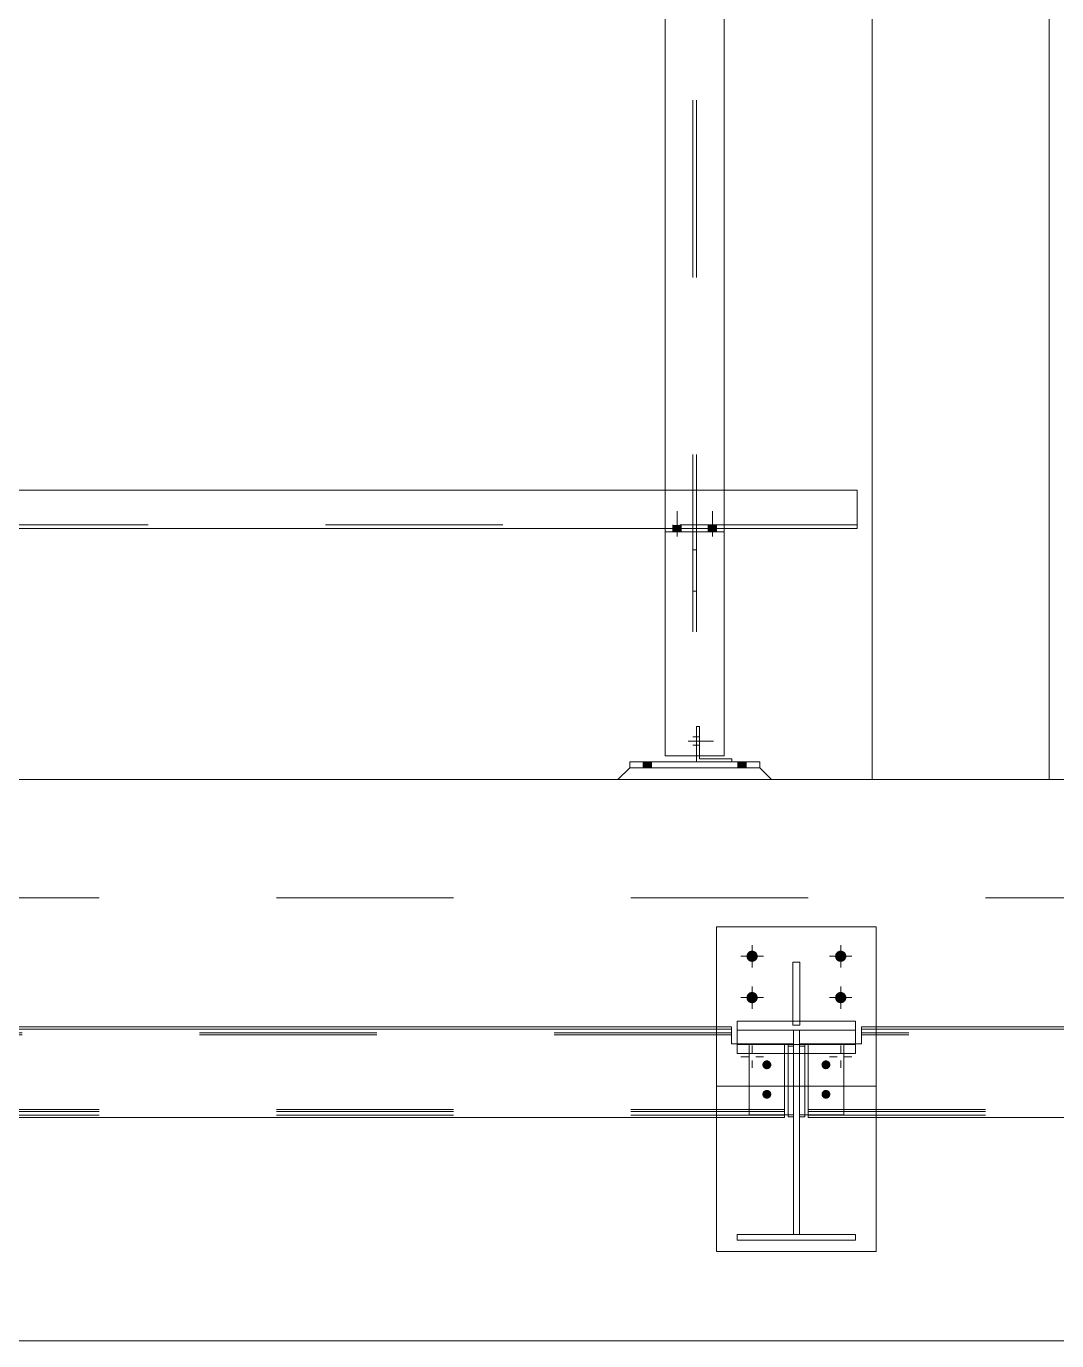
# Model space of a CAD drawing. Header units: millimetres. Extents: x 663313 to 1226001, y 1431724 to 1620898.
# Drawn here: x 663631.6 to 663633.344, y 1524720.101 to 1524722.326 of the extents above; entities that cross this region are included whole.
import ezdxf

# ---------------------------------------------------------------- set-up
doc = ezdxf.new("R2010")
doc.units = ezdxf.units.MM
for name, pattern in [('XKITLINE00', [0]), ('XKITLINE01', [4, 1, -1, 1, -1]), ('XKITLINE02', [4, 2, -2])]:
    doc.linetypes.add(name, pattern=pattern)
for name, color, linetype, lineweight in [('Bolt', 7, 'Continuous', 0), ('Part', 7, 'Continuous', 0), ('S-GRID', 7, 'Continuous', 9)]:
    doc.layers.add(name, color=color, linetype=linetype, lineweight=lineweight)

# ---------------------------------------------------------------- blocks, each defined once
blk = doc.blocks.new('*A32621717')
at = {"layer": 'S-GRID', "color": 7, "linetype": 'XKITLINE01', "lineweight": 0}
blk.add_line((493.773382, 52.596309), (596.741134, 52.596309), dxfattribs=at)
blk = doc.blocks.new('*A32631718')
at = {"layer": 'Part', "color": 7, "linetype": 'XKITLINE02', "lineweight": 0}
for p, q in [((506.930472, 52.596309), (581.201513, 52.596309)), ((580.868213, 51.262976), (506.930472, 51.262976))]:
    blk.add_line(p, q, dxfattribs=at)
blk = doc.blocks.new('*A32651720')
at = {"layer": 'Part', "color": 7, "linetype": 'XKITLINE00', "lineweight": 0}
for p, q in [((505.256896, 52.596309), (545.901541, 52.596309)), ((505.256896, 46.262976), (545.901541, 46.262976))]:
    blk.add_line(p, q, dxfattribs=at)
blk = doc.blocks.new('*A32671722')
at = {"layer": 'Part', "color": 7, "linetype": 'XKITLINE02', "lineweight": 0}
for p, q in [((524.701491, 49.768409), (524.701491, 48.787892)), ((524.768157, 49.768409), (524.701491, 49.768409)), ((524.701491, 49.768409), (524.701569, 49.504708)), ((524.768157, 47.462992), (524.768157, 49.768409)), ((524.768157, 49.768409), (524.768236, 49.504708)), ((524.701491, 47.462992), (524.701569, 47.462992)), ((524.701491, 47.462992), (524.701569, 47.462992)), ((524.768157, 47.462992), (524.768236, 47.462992))]:
    blk.add_line(p, q, dxfattribs=at)
at = {"layer": 'Part', "color": 7, "linetype": 'XKITLINE00', "lineweight": 0}
for p, q in [((524.701569, 47.462992), (524.701569, 49.504708)), ((524.701569, 49.504708), (524.768236, 49.504708)), ((524.768236, 49.504708), (524.768236, 47.462992)), ((524.701491, 48.787892), (524.701491, 47.462992)), ((524.701569, 47.462992), (524.768236, 47.462992))]:
    blk.add_line(p, q, dxfattribs=at)
blk = doc.blocks.new('*A32721727')
at = {"layer": 'Part', "color": 7, "linetype": 'XKITLINE02', "lineweight": 0}
for p, q in [((525.588108, 52.596309), (525.588108, 75.929643)), ((527.588108, 75.929643), (527.588108, 52.596309)), ((525.588108, 52.596309), (525.588139, 52.596309))]:
    blk.add_line(p, q, dxfattribs=at)
at = {"layer": 'Part', "color": 7, "linetype": 'XKITLINE00', "lineweight": 0}
for p, q in [((525.588139, 73.262976), (525.588139, 52.596309)), ((527.588139, 73.262976), (527.588139, 52.596309)), ((525.588139, 52.596309), (525.588108, 52.596309)), ((527.588139, 52.596309), (525.588139, 52.596309)), ((527.588108, 52.596309), (527.588139, 52.596309))]:
    blk.add_line(p, q, dxfattribs=at)
blk = doc.blocks.new('*A32741729')
at = {"layer": 'Part', "color": 7, "linetype": 'XKITLINE02', "lineweight": 0}
for p, q in [((507.441485, 55.862976), (507.441472, 55.862976)), ((507.441472, 55.862976), (507.441472, 55.429643)), ((507.441472, 55.469643), (507.441472, 55.862976)), ((507.441484, 55.469643), (507.441484, 55.862976)), ((525.421459, 55.429643), (525.421459, 55.862976)), ((525.421459, 55.862976), (525.42146, 55.862976)), ((525.42146, 55.862976), (525.42146, 55.469643)), ((525.421471, 55.469643), (525.421471, 55.862976)), ((525.421471, 55.469643), (507.441472, 55.469643)), ((507.441472, 55.429643), (507.441485, 55.429643)), ((525.42146, 55.469643), (525.421471, 55.469643))]:
    blk.add_line(p, q, dxfattribs=at)
at = {"layer": 'Part', "color": 7, "linetype": 'XKITLINE00', "lineweight": 0}
for p, q in [((507.441484, 55.862976), (525.421472, 55.862976)), ((507.441485, 55.862976), (507.441485, 55.429643)), ((525.421471, 55.862976), (525.421472, 55.862976)), ((525.421472, 55.862976), (525.421472, 55.429643)), ((507.441472, 55.429643), (525.421472, 55.429643)), ((525.421472, 55.429643), (525.421459, 55.429643))]:
    blk.add_line(p, q, dxfattribs=at)
blk = doc.blocks.new('*A32761731')
at = {"layer": 'Part', "color": 7, "linetype": 'XKITLINE00', "lineweight": 0}
for p, q in [((534.001509, 49.805657), (525.468176, 49.805657)), ((525.468176, 49.805657), (525.468184, 49.779489)), ((534.001517, 49.779489), (525.468184, 49.779489)), ((525.468184, 49.779489), (525.468184, 49.613051)), ((534.001517, 49.779489), (534.001509, 49.805657)), ((534.001517, 49.613051), (534.001517, 49.779489)), ((525.401566, 49.615319), (525.468183, 49.615319)), ((525.401567, 49.613051), (525.468184, 49.613051)), ((534.001516, 49.615319), (534.068233, 49.615319)), ((534.001517, 49.613051), (534.068234, 49.613051)), ((524.868183, 48.81092), (524.868183, 48.78086)), ((534.601541, 48.81092), (534.601541, 48.78086)), ((524.868183, 48.78086), (534.601541, 48.78086))]:
    blk.add_line(p, q, dxfattribs=at)
at = {"layer": 'Part', "color": 7, "linetype": 'XKITLINE02', "lineweight": 0}
for p, q in [((525.468176, 49.739082), (525.468176, 49.805657)), ((534.001509, 49.739082), (525.468176, 49.739082)), ((525.468183, 49.715182), (525.468176, 49.739082)), ((534.001516, 49.715182), (525.468183, 49.715182)), ((525.468183, 49.615319), (525.468183, 49.715182)), ((534.001509, 49.805657), (534.001509, 49.739082)), ((534.001509, 49.739082), (534.001516, 49.715182)), ((534.001516, 49.715182), (534.001516, 49.615319)), ((524.868182, 48.849703), (524.868183, 49.615319)), ((524.868183, 49.615319), (525.401566, 49.615319)), ((524.868184, 49.613051), (524.868183, 49.615319)), ((524.868184, 49.613051), (524.868183, 48.81092)), ((524.868184, 49.613051), (525.401567, 49.613051)), ((525.468184, 49.613051), (525.468183, 49.615319)), ((534.001517, 49.613051), (534.001516, 49.615319)), ((534.068233, 49.615319), (534.601541, 49.615319)), ((534.068234, 49.613051), (534.601541, 49.613051)), ((534.60154, 48.849703), (534.601541, 49.615319)), ((534.601541, 49.615319), (534.601541, 49.613051)), ((534.601541, 49.613051), (534.601541, 48.81092)), ((524.868182, 48.849703), (524.868175, 48.873603)), ((524.868175, 48.873603), (524.868175, 48.807028)), ((524.868175, 48.873603), (534.601533, 48.873603)), ((524.868175, 48.807028), (524.868183, 48.78086)), ((524.868175, 48.807028), (534.601533, 48.807028)), ((524.868182, 48.849703), (534.60154, 48.849703)), ((534.601533, 48.807028), (534.601533, 48.873603)), ((534.601533, 48.873603), (534.60154, 48.849703)), ((534.601533, 48.807028), (534.601541, 48.78086))]:
    blk.add_line(p, q, dxfattribs=at)
blk = doc.blocks.new('*A32851740')
at = {"layer": 'Part', "color": 7, "linetype": 'XKITLINE00', "lineweight": 0}
for p, q in [((524.001509, 49.805657), (515.468176, 49.805657)), ((515.468176, 49.805657), (515.468184, 49.779489)), ((524.001517, 49.779489), (515.468184, 49.779489)), ((515.468184, 49.779489), (515.468184, 49.613051)), ((524.001517, 49.779489), (524.001509, 49.805657)), ((524.001517, 49.613051), (524.001517, 49.779489)), ((515.401566, 49.615319), (515.468183, 49.615319)), ((515.401567, 49.613051), (515.468184, 49.613051)), ((524.001516, 49.615319), (524.068233, 49.615319)), ((524.001517, 49.613051), (524.068234, 49.613051)), ((514.868183, 48.81092), (514.868183, 48.78086)), ((524.601541, 48.81092), (524.601541, 48.78086)), ((514.868183, 48.78086), (524.601541, 48.78086))]:
    blk.add_line(p, q, dxfattribs=at)
at = {"layer": 'Part', "color": 7, "linetype": 'XKITLINE02', "lineweight": 0}
for p, q in [((515.468176, 49.739082), (515.468176, 49.805657)), ((524.001509, 49.739082), (515.468176, 49.739082)), ((515.468183, 49.715182), (515.468176, 49.739082)), ((524.001516, 49.715182), (515.468183, 49.715182)), ((515.468183, 49.615319), (515.468183, 49.715182)), ((524.001509, 49.805657), (524.001509, 49.739082)), ((524.001509, 49.739082), (524.001516, 49.715182)), ((524.001516, 49.715182), (524.001516, 49.615319)), ((514.868182, 48.849703), (514.868183, 49.615319)), ((514.868183, 49.615319), (515.401566, 49.615319)), ((514.868184, 49.613051), (514.868183, 49.615319)), ((514.868184, 49.613051), (514.868183, 48.81092)), ((514.868184, 49.613051), (515.401567, 49.613051)), ((515.468184, 49.613051), (515.468183, 49.615319)), ((524.001517, 49.613051), (524.001516, 49.615319)), ((524.068233, 49.615319), (524.601541, 49.615319)), ((524.068234, 49.613051), (524.601541, 49.613051)), ((524.60154, 48.849703), (524.601541, 49.615319)), ((524.601541, 49.615319), (524.601541, 49.613051)), ((524.601541, 49.613051), (524.601541, 48.81092)), ((514.868182, 48.849703), (514.868175, 48.873603)), ((514.868175, 48.873603), (514.868175, 48.807028)), ((514.868175, 48.873603), (524.601533, 48.873603)), ((514.868175, 48.807028), (514.868183, 48.78086)), ((514.868175, 48.807028), (524.601533, 48.807028)), ((514.868182, 48.849703), (524.60154, 48.849703)), ((524.601533, 48.807028), (524.601533, 48.873603)), ((524.601533, 48.873603), (524.60154, 48.849703)), ((524.601533, 48.807028), (524.601541, 48.78086))]:
    blk.add_line(p, q, dxfattribs=at)
blk = doc.blocks.new('*A32861741')
at = {"layer": 'Part', "color": 7, "linetype": 'XKITLINE02', "lineweight": 0}
for p, q in [((523.834828, 50.935087), (525.634828, 50.935087)), ((523.834828, 49.135087), (523.834828, 50.935087)), ((523.834828, 49.135087), (523.834828, 50.935087)), ((525.634828, 50.935087), (525.634828, 49.135087)), ((525.634828, 49.135087), (525.634828, 50.935087)), ((525.634828, 49.135087), (523.834828, 49.135087))]:
    blk.add_line(p, q, dxfattribs=at)
blk = doc.blocks.new('*A32871742')
at = {"layer": 'Part', "color": 7, "linetype": 'XKITLINE00', "lineweight": 0}
for p, q in [((523.834848, 50.935087), (523.834851, 50.935087)), ((523.834851, 50.935087), (525.634851, 50.935087)), ((523.834851, 50.935087), (523.834851, 49.805657)), ((525.634851, 50.935087), (525.634851, 49.805657)), ((523.834851, 48.78086), (523.834851, 47.26842)), ((525.634851, 48.78086), (525.634851, 47.26842)), ((523.834851, 47.26842), (523.834848, 47.26842)), ((525.634851, 47.26842), (523.834851, 47.26842)), ((525.634848, 47.26842), (525.634851, 47.26842))]:
    blk.add_line(p, q, dxfattribs=at)
at = {"layer": 'Part', "color": 7, "linetype": 'XKITLINE02', "lineweight": 0}
for p, q in [((523.834848, 47.26842), (523.834848, 50.935087)), ((525.634848, 50.935087), (525.634848, 47.26842)), ((523.834851, 49.805657), (523.834851, 48.78086)), ((525.634851, 49.805657), (525.634851, 48.78086))]:
    blk.add_line(p, q, dxfattribs=at)
blk = doc.blocks.new('*A32891744')
at = {"layer": 'Part', "color": 7, "linetype": 'XKITLINE02', "lineweight": 0}
for p, q in [((524.201517, 49.612963), (524.201516, 48.81406)), ((524.701517, 49.612963), (524.201517, 49.612963)), ((524.201517, 49.612963), (524.201518, 49.609823)), ((524.201518, 49.609823), (524.641518, 49.609823)), ((524.201518, 49.609823), (524.201518, 49.504708)), ((524.641518, 49.609823), (524.641517, 48.81092)), ((524.641518, 49.609823), (524.641525, 49.586795)), ((524.641525, 49.586795), (524.701525, 49.586795)), ((524.641525, 49.586795), (524.641525, 49.504707)), ((524.701517, 49.612963), (524.701516, 48.81406)), ((524.701525, 49.586795), (524.701517, 49.612963)), ((524.701525, 49.586795), (524.701524, 48.787892)), ((524.201516, 48.81406), (524.701516, 48.81406)), ((524.201517, 48.81092), (524.201516, 48.81406)), ((524.641524, 48.787892), (524.641517, 48.81092)), ((524.701524, 48.787892), (524.701516, 48.81406))]:
    blk.add_line(p, q, dxfattribs=at)
at = {"layer": 'Part', "color": 7, "linetype": 'XKITLINE00', "lineweight": 0}
for p, q in [((524.201518, 49.504708), (524.201517, 48.81092)), ((524.641525, 49.504707), (524.641524, 48.787892)), ((524.641517, 48.81092), (524.201517, 48.81092)), ((524.701524, 48.787892), (524.641524, 48.787892))]:
    blk.add_line(p, q, dxfattribs=at)
blk = doc.blocks.new('*A32901745')
at = {"layer": 'Part', "color": 7, "linetype": 'XKITLINE02', "lineweight": 0}
for p, q in [((524.768192, 48.81406), (524.768192, 49.612963)), ((525.268192, 49.612963), (524.768192, 49.612963)), ((524.7682, 49.586795), (524.768192, 49.612963)), ((524.768199, 48.787892), (524.7682, 49.586795)), ((524.7682, 49.586795), (524.8282, 49.586795)), ((524.828193, 48.81092), (524.828193, 49.609823)), ((524.828193, 49.609823), (525.268193, 49.609823)), ((524.828193, 49.609823), (524.8282, 49.586795)), ((524.8282, 49.586795), (524.8282, 49.504707)), ((525.268192, 48.81406), (525.268192, 49.612963)), ((525.268193, 49.609823), (525.268192, 49.612963)), ((525.268193, 49.609823), (525.268193, 49.504707)), ((524.768192, 48.81406), (525.268192, 48.81406)), ((524.768199, 48.787892), (524.768192, 48.81406)), ((524.828193, 48.81092), (524.828199, 48.787892)), ((525.268192, 48.81406), (525.268193, 48.81092))]:
    blk.add_line(p, q, dxfattribs=at)
at = {"layer": 'Part', "color": 7, "linetype": 'XKITLINE00', "lineweight": 0}
for p, q in [((524.8282, 49.504707), (524.828199, 48.787892)), ((525.268193, 49.504707), (525.268193, 48.81092)), ((525.268193, 48.81092), (524.828193, 48.81092)), ((524.828199, 48.787892), (524.768199, 48.787892))]:
    blk.add_line(p, q, dxfattribs=at)
blk = doc.blocks.new('*A32921747')
at = {"layer": 'Part', "color": 7, "linetype": 'XKITLINE00', "lineweight": 0}
for p, q in [((524.774834, 50.535054), (524.694824, 50.535054)), ((524.694837, 49.825545), (524.694834, 50.535054)), ((524.774824, 50.535054), (524.774834, 50.535054)), ((524.774834, 50.535054), (524.774837, 49.825545)), ((524.774837, 49.825545), (524.694837, 49.825545))]:
    blk.add_line(p, q, dxfattribs=at)
at = {"layer": 'Part', "color": 7, "linetype": 'XKITLINE02', "lineweight": 0}
for p, q in [((524.694824, 50.535054), (524.694834, 50.535054)), ((524.694824, 50.535054), (524.694824, 49.868387)), ((524.774824, 49.868387), (524.774824, 50.535054)), ((524.774824, 49.868387), (524.694824, 49.868387)), ((524.694824, 49.868387), (524.694837, 49.825545)), ((524.774837, 49.825545), (524.774824, 49.868387))]:
    blk.add_line(p, q, dxfattribs=at)
blk = doc.blocks.new('*A32951750')
at = {"layer": 'Bolt'}
for points in [[(524.172, 50.608), (524.173, 50.614), (524.174, 50.62), (524.176, 50.626), (524.179, 50.632), (524.182, 50.637), (524.186, 50.642), (524.19, 50.647), (524.195, 50.651), (524.2, 50.654), (524.205, 50.658), (524.211, 50.66), (524.216, 50.662), (524.222, 50.664), (524.229, 50.665), (524.235, 50.665), (524.241, 50.665), (524.247, 50.664), (524.253, 50.662), (524.259, 50.66), (524.265, 50.658), (524.27, 50.654), (524.275, 50.651), (524.28, 50.647), (524.284, 50.642), (524.288, 50.637), (524.291, 50.632), (524.293, 50.626), (524.295, 50.62), (524.297, 50.614), (524.298, 50.608), (524.298, 50.602), (524.298, 50.596), (524.297, 50.589), (524.295, 50.583), (524.293, 50.578), (524.291, 50.572), (524.288, 50.567), (524.284, 50.562), (524.28, 50.557), (524.275, 50.553), (524.27, 50.549), (524.265, 50.546), (524.259, 50.543), (524.253, 50.541), (524.247, 50.54), (524.241, 50.539), (524.235, 50.538), (524.229, 50.539), (524.222, 50.54), (524.216, 50.541), (524.211, 50.543), (524.205, 50.546), (524.2, 50.549), (524.195, 50.553), (524.19, 50.557), (524.186, 50.562), (524.182, 50.567), (524.179, 50.572), (524.176, 50.578), (524.174, 50.583), (524.173, 50.589), (524.172, 50.596), (524.172, 50.602)], [(525.172, 50.608), (525.173, 50.614), (525.174, 50.62), (525.176, 50.626), (525.179, 50.632), (525.182, 50.637), (525.186, 50.642), (525.19, 50.647), (525.195, 50.651), (525.2, 50.654), (525.205, 50.658), (525.211, 50.66), (525.216, 50.662), (525.222, 50.664), (525.229, 50.665), (525.235, 50.665), (525.241, 50.665), (525.247, 50.664), (525.253, 50.662), (525.259, 50.66), (525.265, 50.658), (525.27, 50.654), (525.275, 50.651), (525.28, 50.647), (525.284, 50.642), (525.288, 50.637), (525.291, 50.632), (525.293, 50.626), (525.295, 50.62), (525.297, 50.614), (525.298, 50.608), (525.298, 50.602), (525.298, 50.596), (525.297, 50.589), (525.295, 50.583), (525.293, 50.578), (525.291, 50.572), (525.288, 50.567), (525.284, 50.562), (525.28, 50.557), (525.275, 50.553), (525.27, 50.549), (525.265, 50.546), (525.259, 50.543), (525.253, 50.541), (525.247, 50.54), (525.241, 50.539), (525.235, 50.538), (525.229, 50.539), (525.222, 50.54), (525.216, 50.541), (525.211, 50.543), (525.205, 50.546), (525.2, 50.549), (525.195, 50.553), (525.19, 50.557), (525.186, 50.562), (525.182, 50.567), (525.179, 50.572), (525.176, 50.578), (525.174, 50.583), (525.173, 50.589), (525.172, 50.596), (525.172, 50.602)], [(524.172, 50.141), (524.173, 50.147), (524.174, 50.153), (524.176, 50.159), (524.179, 50.165), (524.182, 50.17), (524.186, 50.175), (524.19, 50.18), (524.195, 50.184), (524.2, 50.188), (524.205, 50.191), (524.211, 50.194), (524.216, 50.196), (524.222, 50.197), (524.229, 50.198), (524.235, 50.198), (524.241, 50.198), (524.247, 50.197), (524.253, 50.196), (524.259, 50.194), (524.265, 50.191), (524.27, 50.188), (524.275, 50.184), (524.28, 50.18), (524.284, 50.175), (524.288, 50.17), (524.291, 50.165), (524.293, 50.159), (524.295, 50.153), (524.297, 50.147), (524.298, 50.141), (524.298, 50.135), (524.298, 50.129), (524.297, 50.123), (524.295, 50.117), (524.293, 50.111), (524.291, 50.105), (524.288, 50.1), (524.284, 50.095), (524.28, 50.09), (524.275, 50.086), (524.27, 50.082), (524.265, 50.079), (524.259, 50.077), (524.253, 50.074), (524.247, 50.073), (524.241, 50.072), (524.235, 50.072), (524.229, 50.072), (524.222, 50.073), (524.216, 50.074), (524.211, 50.077), (524.205, 50.079), (524.2, 50.082), (524.195, 50.086), (524.19, 50.09), (524.186, 50.095), (524.182, 50.1), (524.179, 50.105), (524.176, 50.111), (524.174, 50.117), (524.173, 50.123), (524.172, 50.129), (524.172, 50.135)], [(525.172, 50.141), (525.173, 50.147), (525.174, 50.153), (525.176, 50.159), (525.179, 50.165), (525.182, 50.17), (525.186, 50.175), (525.19, 50.18), (525.195, 50.184), (525.2, 50.188), (525.205, 50.191), (525.211, 50.194), (525.216, 50.196), (525.222, 50.197), (525.229, 50.198), (525.235, 50.198), (525.241, 50.198), (525.247, 50.197), (525.253, 50.196), (525.259, 50.194), (525.265, 50.191), (525.27, 50.188), (525.275, 50.184), (525.28, 50.18), (525.284, 50.175), (525.288, 50.17), (525.291, 50.165), (525.293, 50.159), (525.295, 50.153), (525.297, 50.147), (525.298, 50.141), (525.298, 50.135), (525.298, 50.129), (525.297, 50.123), (525.295, 50.117), (525.293, 50.111), (525.291, 50.105), (525.288, 50.1), (525.284, 50.095), (525.28, 50.09), (525.275, 50.086), (525.27, 50.082), (525.265, 50.079), (525.259, 50.077), (525.253, 50.074), (525.247, 50.073), (525.241, 50.072), (525.235, 50.072), (525.229, 50.072), (525.222, 50.073), (525.216, 50.074), (525.211, 50.077), (525.205, 50.079), (525.2, 50.082), (525.195, 50.086), (525.19, 50.09), (525.186, 50.095), (525.182, 50.1), (525.179, 50.105), (525.176, 50.111), (525.174, 50.117), (525.173, 50.123), (525.172, 50.129), (525.172, 50.135)]]:
    blk.add_hatch(color=7, dxfattribs=at).paths.add_polyline_path(points, flags=17)
at = {"layer": 'Bolt', "color": 7, "linetype": 'XKITLINE00', "lineweight": 0}
for p, q in [((524.108, 50.602), (524.362, 50.602)), ((524.235, 50.475), (524.235, 50.728)), ((525.108, 50.602), (525.362, 50.602)), ((525.235, 50.475), (525.235, 50.728)), ((524.235, 50.008), (524.235, 50.262)), ((525.235, 50.008), (525.235, 50.262)), ((524.108, 50.135), (524.362, 50.135)), ((525.108, 50.135), (525.362, 50.135)), ((524.235, 49.595), (524.235, 49.511)), ((525.235, 49.595), (525.235, 49.511)), ((524.108, 49.468), (524.193, 49.468)), ((524.235, 49.342), (524.235, 49.426)), ((524.362, 49.468), (524.277, 49.468)), ((525.108, 49.468), (525.193, 49.468)), ((525.235, 49.342), (525.235, 49.426)), ((525.362, 49.468), (525.277, 49.468))]:
    blk.add_line(p, q, dxfattribs=at)
blk = doc.blocks.new('*A32991754')
at = {"layer": 'Bolt'}
for points in [[(524.411, 49.426), (524.421, 49.423), (524.429, 49.418), (524.437, 49.412), (524.443, 49.405), (524.448, 49.396), (524.451, 49.387), (524.452, 49.377), (524.451, 49.367), (524.448, 49.358), (524.443, 49.349), (524.437, 49.342), (524.429, 49.335), (524.421, 49.331), (524.411, 49.328), (524.402, 49.327), (524.392, 49.328), (524.382, 49.331), (524.374, 49.335), (524.366, 49.342), (524.36, 49.349), (524.355, 49.358), (524.352, 49.367), (524.352, 49.377), (524.352, 49.387), (524.355, 49.396), (524.36, 49.405), (524.366, 49.412), (524.374, 49.418), (524.382, 49.423), (524.392, 49.426), (524.402, 49.427)], [(524.411, 49.093), (524.421, 49.09), (524.429, 49.085), (524.437, 49.079), (524.443, 49.072), (524.448, 49.063), (524.451, 49.054), (524.452, 49.044), (524.451, 49.034), (524.448, 49.025), (524.443, 49.016), (524.437, 49.009), (524.429, 49.002), (524.421, 48.998), (524.411, 48.995), (524.402, 48.994), (524.392, 48.995), (524.382, 48.998), (524.374, 49.002), (524.366, 49.009), (524.36, 49.016), (524.355, 49.025), (524.352, 49.034), (524.352, 49.044), (524.352, 49.054), (524.355, 49.063), (524.36, 49.072), (524.366, 49.079), (524.374, 49.085), (524.382, 49.09), (524.392, 49.093), (524.402, 49.094)]]:
    blk.add_hatch(color=7, dxfattribs=at).paths.add_polyline_path(points, flags=17)
at = {"layer": 'Bolt', "color": 7, "linetype": 'XKITLINE00', "lineweight": 0}
for p, q in [((524.402, 49.374), (524.402, 49.391)), ((524.402, 49.041), (524.402, 49.058))]:
    blk.add_line(p, q, dxfattribs=at)
blk = doc.blocks.new('*A33011756')
at = {"layer": 'Bolt'}
for points in [[(525.078, 49.426), (525.087, 49.423), (525.096, 49.418), (525.104, 49.412), (525.11, 49.405), (525.114, 49.396), (525.117, 49.387), (525.118, 49.377), (525.117, 49.367), (525.114, 49.358), (525.11, 49.349), (525.104, 49.342), (525.096, 49.335), (525.087, 49.331), (525.078, 49.328), (525.068, 49.327), (525.058, 49.328), (525.049, 49.331), (525.04, 49.335), (525.033, 49.342), (525.027, 49.349), (525.022, 49.358), (525.019, 49.367), (525.018, 49.377), (525.019, 49.387), (525.022, 49.396), (525.027, 49.405), (525.033, 49.412), (525.04, 49.418), (525.049, 49.423), (525.058, 49.426), (525.068, 49.427)], [(525.078, 49.093), (525.087, 49.09), (525.096, 49.085), (525.104, 49.079), (525.11, 49.072), (525.114, 49.063), (525.117, 49.054), (525.118, 49.044), (525.117, 49.034), (525.114, 49.025), (525.11, 49.016), (525.104, 49.009), (525.096, 49.002), (525.087, 48.998), (525.078, 48.995), (525.068, 48.994), (525.058, 48.995), (525.049, 48.998), (525.04, 49.002), (525.033, 49.009), (525.027, 49.016), (525.022, 49.025), (525.019, 49.034), (525.018, 49.044), (525.019, 49.054), (525.022, 49.063), (525.027, 49.072), (525.033, 49.079), (525.04, 49.085), (525.049, 49.09), (525.058, 49.093), (525.068, 49.094)]]:
    blk.add_hatch(color=7, dxfattribs=at).paths.add_polyline_path(points, flags=17)
at = {"layer": 'Bolt', "color": 7, "linetype": 'XKITLINE00', "lineweight": 0}
for p, q in [((525.068, 49.374), (525.068, 49.391)), ((525.068, 49.041), (525.068, 49.058))]:
    blk.add_line(p, q, dxfattribs=at)
blk = doc.blocks.new('*A33031758')
at = {"layer": 'Part', "color": 7, "linetype": 'XKITLINE02', "lineweight": 0}
for p, q in [((523.254794, 64.262998), (523.254805, 64.262998)), ((523.254794, 52.862976), (523.254794, 64.262998)), ((523.254795, 64.262998), (523.254795, 52.862976)), ((523.254804, 64.262998), (523.254804, 52.862976)), ((523.568129, 64.262998), (523.568129, 52.862976)), ((523.568137, 64.262998), (523.568137, 52.862976)), ((523.608129, 64.262998), (523.608129, 52.862976)), ((523.608137, 64.262998), (523.608137, 52.862976)), ((523.921461, 52.862976), (523.921461, 64.262998)), ((523.921462, 64.262998), (523.921462, 52.862976)), ((523.921471, 52.862976), (523.921471, 64.262998)), ((523.254805, 55.862976), (523.254805, 55.389643)), ((523.921472, 55.862976), (523.921472, 55.389643)), ((523.254794, 52.862976), (523.254805, 52.862976))]:
    blk.add_line(p, q, dxfattribs=at)
at = {"layer": 'Part', "color": 7, "linetype": 'XKITLINE00', "lineweight": 0}
for p, q in [((523.254805, 64.262998), (523.254804, 64.262998)), ((523.921472, 64.262998), (523.254805, 64.262998)), ((523.254805, 64.262998), (523.254805, 55.862976)), ((523.921471, 64.262998), (523.921472, 64.262998)), ((523.921472, 64.262998), (523.921472, 55.862976)), ((523.254805, 55.389643), (523.254805, 52.862976)), ((523.921472, 55.389643), (523.921472, 52.862976)), ((523.254804, 52.862976), (523.254805, 52.862976)), ((523.254805, 52.862976), (523.921472, 52.862976)), ((523.921472, 52.862976), (523.921471, 52.862976))]:
    blk.add_line(p, q, dxfattribs=at)
blk = doc.blocks.new('*A33151770')
at = {"layer": 'Part', "color": 7, "linetype": 'XKITLINE00', "lineweight": 0}
for p, q in [((522.854794, 52.796309), (522.854805, 52.796309)), ((522.854794, 52.729643), (522.854805, 52.729643)), ((522.854805, 52.796309), (524.321472, 52.796309)), ((522.854805, 52.729643), (522.854805, 52.796309)), ((522.854805, 52.729643), (524.321472, 52.729643)), ((524.321472, 52.729643), (524.321472, 52.796309))]:
    blk.add_line(p, q, dxfattribs=at)
at = {"layer": 'Part', "color": 7, "linetype": 'XKITLINE02', "lineweight": 0}
for p, q in [((522.854794, 52.796309), (522.854794, 52.729643)), ((524.321461, 52.729643), (524.321461, 52.796309))]:
    blk.add_line(p, q, dxfattribs=at)
blk = doc.blocks.new('*A33161771')
at = {"layer": 'Part', "color": 7, "linetype": 'XKITLINE02', "lineweight": 0}
for p, q in [((523.60813, 52.796309), (523.60813, 53.196309)), ((523.60813, 53.196309), (523.641469, 53.196309)), ((523.608136, 53.196309), (523.608136, 52.862976)), ((523.641463, 53.196309), (523.641463, 52.829643)), ((523.641469, 53.196309), (523.641469, 52.862976)), ((524.00813, 52.796309), (524.00813, 52.829643)), ((523.60813, 52.796309), (524.008136, 52.796309))]:
    blk.add_line(p, q, dxfattribs=at)
at = {"layer": 'Part', "color": 7, "linetype": 'XKITLINE00', "lineweight": 0}
for p, q in [((523.608136, 52.862976), (523.608136, 52.796309)), ((523.641463, 52.829643), (523.641469, 52.829643)), ((523.641469, 52.862976), (523.641469, 52.829643)), ((523.641469, 52.829643), (524.008136, 52.829643)), ((524.008136, 52.829643), (524.008136, 52.796309))]:
    blk.add_line(p, q, dxfattribs=at)
blk = doc.blocks.new('*A33171772')
at = {"layer": 'Part', "color": 7, "linetype": 'XKITLINE02', "lineweight": 0}
for p, q in [((522.721458, 52.596309), (522.854794, 52.729643)), ((524.454792, 52.596309), (524.321461, 52.729643)), ((522.721474, 52.596309), (522.721458, 52.596309)), ((522.721458, 52.596309), (524.454808, 52.596309))]:
    blk.add_line(p, q, dxfattribs=at)
at = {"layer": 'Part', "color": 7, "linetype": 'XKITLINE00', "lineweight": 0}
for p, q in [((522.721474, 52.596309), (522.854805, 52.729643)), ((522.854794, 52.729643), (522.854805, 52.729643)), ((522.854805, 52.729643), (524.321472, 52.729643)), ((524.321461, 52.729643), (524.321472, 52.729643)), ((524.321472, 52.729643), (524.454808, 52.596309))]:
    blk.add_line(p, q, dxfattribs=at)
blk = doc.blocks.new('*A33181773')
at = {"layer": 'Bolt', "color": 7, "linetype": 'XKITLINE02', "lineweight": 0}
for p, q in [((523.515333, 53.029643), (523.801466, 53.029643)), ((523.568132, 52.982976), (523.608132, 52.982976)), ((523.568134, 53.076309), (523.608134, 53.076309)), ((523.608131, 52.982976), (523.641464, 52.982976)), ((523.608135, 53.076309), (523.641468, 53.076309))]:
    blk.add_line(p, q, dxfattribs=at)
blk = doc.blocks.new('*A33191774')
at = {"layer": 'Bolt'}
for points in [[(523.008, 52.73), (523.008, 52.796), (523.101, 52.796), (523.101, 52.73)], [(524.075, 52.73), (524.075, 52.796), (524.168, 52.796), (524.168, 52.73)]]:
    blk.add_hatch(color=7, dxfattribs=at).paths.add_polyline_path(points, flags=17)
at = {"layer": 'Bolt', "color": 7, "linetype": 'XKITLINE00', "lineweight": 0}
for p, q in [((523.008, 52.73), (523.008, 52.796)), ((523.055, 52.73), (523.055, 52.796)), ((523.101, 52.73), (523.101, 52.796)), ((524.075, 52.73), (524.075, 52.796)), ((524.121, 52.73), (524.121, 52.796)), ((524.168, 52.73), (524.168, 52.796))]:
    blk.add_line(p, q, dxfattribs=at)
blk = doc.blocks.new('*A33201775')
at = {"layer": 'Part', "color": 7, "linetype": 'XKITLINE02', "lineweight": 0}
for p, q in [((523.921484, 55.429643), (523.254805, 55.429643)), ((523.254805, 55.429643), (523.254805, 55.389643)), ((523.921472, 55.429643), (523.921484, 55.429643)), ((523.921472, 55.429643), (523.921472, 55.389643))]:
    blk.add_line(p, q, dxfattribs=at)
at = {"layer": 'Part', "color": 7, "linetype": 'XKITLINE00', "lineweight": 0}
for p, q in [((523.254805, 55.389643), (523.254817, 55.389643)), ((523.254817, 55.389643), (523.254817, 55.429643)), ((523.921484, 55.389643), (523.254817, 55.389643)), ((523.921472, 55.389643), (523.921484, 55.389643)), ((523.921484, 55.389643), (523.921484, 55.429643))]:
    blk.add_line(p, q, dxfattribs=at)
blk = doc.blocks.new('*A33211776')
at = {"layer": 'Part', "color": 7, "linetype": 'XKITLINE00', "lineweight": 0}
for p, q in [((523.568151, 55.389643), (523.568138, 55.389643)), ((523.568151, 55.189643), (523.568151, 55.389643)), ((523.568151, 55.389643), (523.608151, 55.389643)), ((523.608151, 55.189643), (523.608151, 55.389643)), ((523.568141, 54.722976), (523.568151, 55.189643)), ((523.568151, 55.189643), (523.608151, 55.189643)), ((523.608151, 55.189643), (523.608141, 54.722976)), ((523.568138, 54.722976), (523.568141, 54.722976)), ((523.568141, 54.722976), (523.608141, 54.722976))]:
    blk.add_line(p, q, dxfattribs=at)
at = {"layer": 'Part', "color": 7, "linetype": 'XKITLINE02', "lineweight": 0}
for p, q in [((523.568138, 55.389643), (523.568138, 54.722976)), ((523.568151, 55.389643), (523.568138, 55.389643)), ((523.608138, 54.722976), (523.608138, 55.389643)), ((523.568138, 54.722976), (523.568141, 54.722976))]:
    blk.add_line(p, q, dxfattribs=at)
blk = doc.blocks.new('*A33221777')
at = {"layer": 'Bolt'}
for points in [[(523.341, 55.43), (523.341, 55.47), (523.435, 55.47), (523.435, 55.43)], [(523.341, 55.39), (523.341, 55.43), (523.435, 55.43), (523.435, 55.39)], [(523.741, 55.43), (523.741, 55.47), (523.835, 55.47), (523.835, 55.43)], [(523.741, 55.39), (523.741, 55.43), (523.835, 55.43), (523.835, 55.39)]]:
    blk.add_hatch(color=7, dxfattribs=at).paths.add_polyline_path(points, flags=17)
at = {"layer": 'Bolt', "color": 7, "linetype": 'XKITLINE00', "lineweight": 0}
for p, q in [((523.388, 55.337), (523.388, 55.623)), ((523.788, 55.337), (523.788, 55.623)), ((523.341, 55.43), (523.341, 55.47)), ((523.341, 55.39), (523.341, 55.43)), ((523.435, 55.43), (523.435, 55.47)), ((523.435, 55.39), (523.435, 55.43)), ((523.741, 55.43), (523.741, 55.47)), ((523.741, 55.39), (523.741, 55.43)), ((523.835, 55.43), (523.835, 55.47)), ((523.835, 55.39), (523.835, 55.43))]:
    blk.add_line(p, q, dxfattribs=at)
blk = doc.blocks.new('*A33451800')
at = {"layer": 'Part', "color": 7, "linetype": 'XKITLINE00', "lineweight": 0}
for p, q in [((524.068157, 49.868547), (524.694837, 49.868547)), ((524.068157, 49.868547), (524.068236, 49.604845)), ((524.774837, 49.868547), (525.401491, 49.868547)), ((525.401491, 49.868547), (525.401569, 49.604844)), ((524.068236, 49.504708), (524.068236, 49.604845)), ((524.068236, 49.604845), (525.401569, 49.604844)), ((525.401569, 49.604844), (525.401569, 49.504707)), ((525.401569, 49.504707), (524.068236, 49.504708))]:
    blk.add_line(p, q, dxfattribs=at)
at = {"layer": 'Part', "color": 7, "linetype": 'XKITLINE02', "lineweight": 0}
for p, q in [((524.068157, 49.768409), (524.068157, 49.868547)), ((524.694837, 49.868547), (524.774837, 49.868547)), ((525.401491, 49.868547), (525.401491, 49.768409)), ((524.068157, 49.768409), (524.068236, 49.504708)), ((525.401491, 49.768409), (524.068157, 49.768409)), ((525.401491, 49.768409), (525.401569, 49.504707))]:
    blk.add_line(p, q, dxfattribs=at)
blk = doc.blocks.new('*A33481803')
at = {"layer": 'Part', "color": 7, "linetype": 'XKITLINE00', "lineweight": 0}
for p, q in [((524.068157, 47.396325), (524.068157, 47.462991)), ((524.068236, 47.396325), (524.068236, 47.462991)), ((524.068236, 47.462991), (525.401569, 47.462991)), ((524.068236, 47.396325), (525.401569, 47.396325)), ((525.401569, 47.462991), (525.401569, 47.396325))]:
    blk.add_line(p, q, dxfattribs=at)
at = {"layer": 'Part', "color": 7, "linetype": 'XKITLINE02', "lineweight": 0}
for p, q in [((524.068157, 47.462991), (524.068236, 47.462991)), ((524.068157, 47.396325), (524.068236, 47.396325)), ((524.068157, 47.396325), (524.068236, 47.396325)), ((525.401491, 47.462991), (525.401569, 47.462991)), ((525.401491, 47.396325), (525.401491, 47.462991)), ((525.401491, 47.396325), (525.401569, 47.396325))]:
    blk.add_line(p, q, dxfattribs=at)

msp = doc.modelspace()

# ---------------------------------------------------------------- block references
at = {"color": 7, "lineweight": 0, "xscale": 0.15, "yscale": 0.15, "zscale": 0.15}
for name, p in [('*A32721727', (663554.1931, 1524713.1612)), ('*A33031758', (663554.1931, 1524713.1612)), ('*A32741729', (663554.1931, 1524713.1612)), ('*A33221777', (663554.1931, 1524713.1612)), ('*A33201775', (663554.1931, 1524713.1612)), ('*A33211776', (663554.1931, 1524713.1612)), ('*A32621717', (663555.4663, 1524713.1612)), ('*A33161771', (663554.1931, 1524713.1612)), ('*A33181773', (663554.1931, 1524713.1612)), ('*A33151770', (663554.1931, 1524713.1612)), ('*A33191774', (663554.1931, 1524713.1612)), ('*A32651720', (663554.1931, 1524713.1612)), ('*A32631718', (663554.1931, 1524713.1612)), ('*A33171772', (663554.1931, 1524713.1612)), ('*A32861741', (663554.1931, 1524713.1612)), ('*A32871742', (663554.1931, 1524713.1612)), ('*A32951750', (663554.1931, 1524713.1612)), ('*A32921747', (663554.1931, 1524713.1612)), ('*A32851740', (663554.1931, 1524713.1612)), ('*A33451800', (663554.1931, 1524713.1612)), ('*A32761731', (663554.1931, 1524713.1612)), ('*A32671722', (663554.1931, 1524713.1612)), ('*A32891744', (663554.1931, 1524713.1612)), ('*A32901745', (663554.1931, 1524713.1612)), ('*A32991754', (663554.1931, 1524713.1612)), ('*A33011756', (663554.1931, 1524713.1612)), ('*A33481803', (663554.1931, 1524713.1612))]:
    msp.add_blockref(name, p, dxfattribs=at)

doc.saveas('drawing.dxf')
